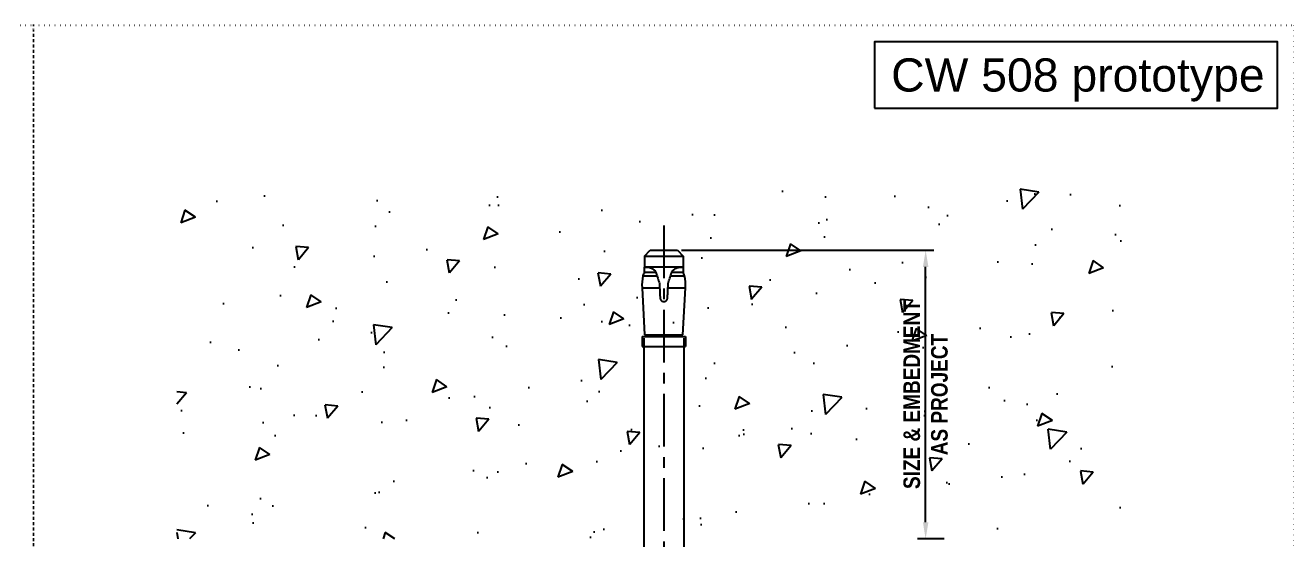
# Model space of a CAD drawing. Header units: millimetres. Extents: x -17234 to -8874, y -2869 to 1211.
# Drawn here: x -14576.8 to -14196.8, y -474.1 to -319.2 of the extents above; entities that cross this region are included whole.
import ezdxf
from ezdxf.enums import TextEntityAlignment as Align

# ---------------------------------------------------------------- set-up
doc = ezdxf.new("R2010")
doc.units = ezdxf.units.MM
for name, pattern in [('ACAD_ISO07W100', [3, 0, -3]), ('CENTER', [50.8, 31.75, -6.35, 6.35, -6.35]), ('PHL_CENTER', [0.75, 0.4, -0.35]), ('PHL_THICK', [0])]:
    doc.linetypes.add(name, pattern=pattern)
doc.layers.get('Defpoints').update_dxf_attribs({"linetype": 'ACAD_ISO07W100', "true_color": 0x105689})
for name, color, linetype in [('By Others', 9, 'Continuous'), ('Dim', 5, 'Continuous'), ('Screw', 9, 'Continuous'), ('Text', 2, 'Continuous')]:
    doc.layers.add(name, color=color, linetype=linetype)
doc.styles.get("Standard").update_dxf_attribs({"font": 'arial.ttf'})
doc.styles.add('TXT', font='techb___.ttf')
doc.dimstyles.new('ISO-25$0', dxfattribs={"dimtxt": 2.5, "dimasz": 2.5, "dimexe": 1.25, "dimexo": 0.625, "dimtad": 1, "dimtxsty": 'TXT', "dimcen": 2.5, "dimclrd": 5, "dimclre": 5, "dimclrt": 2, "dimadec": 0, "dimazin": 0, "dimtfac": 1, "dimtmove": 0, "dimatfit": 3, "dimfxl": 1, "dimarcsym": 0})

# ---------------------------------------------------------------- blocks, each defined once
blk = doc.blocks.new('*D28')
at = {"layer": 'Defpoints', "color": 0, "transparency": 16777216}
for p in [(-14380.23, -387.1), (-14305.39, -387.1), (-14298.53, -474.09)]:
    blk.add_point(p, dxfattribs=at)
at = {"layer": 'Dim', "color": 5, "lineweight": -2, "transparency": 16777216}
for p, q in [((-14378.98, -387.1), (-14302.89, -387.1)), ((-14305.39, -469.09), (-14305.39, -392.1)), ((-14299.78, -474.09), (-14307.89, -474.09))]:
    blk.add_line(p, q, dxfattribs=at)
at = {"layer": 'Dim', "color": 5, "transparency": 16777216}
for points in [[(-14306.22, -392.1), (-14304.56, -392.1), (-14305.39, -387.1)], [(-14306.22, -469.09), (-14304.56, -469.09), (-14305.39, -474.09)]]:
    blk.add_solid(points, dxfattribs=at)
at = {"layer": 'Dim', "color": 2, "transparency": 16777216, "insert": (-14305.39, -430.59), "char_height": 5, "attachment_point": 5, "rotation": 90, "style": 'TXT'}
blk.add_mtext('SIZE & EMBEDMENT\\PAS PROJECT', dxfattribs=at)

msp = doc.modelspace()

# ---------------------------------------------------------------- hatches: boundary and pattern name
at = {"layer": 'By Others'}
h = msp.add_hatch(dxfattribs=at)
h.set_pattern_fill('AR-CONC', color=256, scale=0.25, angle=180)
h.set_pattern_definition([(230, (-29148.66, -607.757), (-45.54617, 3.98477), [4.7625, -52.3875]), (175, (-29148.66, -607.757), (8.81086, -47.76421), [3.81, -41.91015]), (280.45144, (-29152.457, -607.424), (-36.73531, -43.77944), [4.0475, -44.52256]), (226.1842, (-29148.66, -620.457), (-67.76976, 10.51058), [7.14375, -78.58125]), (276.63556, (-29154.31, -619.58), (-59.35103, -61.85653), [6.07126, -66.7839]), (171.18415, (-29148.66, -620.46), (-59.35103, -61.85653), [5.715, -62.86493]), (201, (-29155.01, -617.28), (-37.9036, 25.5663), [4.7625, -52.3875]), (146, (-29155.01, -617.28), (-15.4505, -46.04699), [3.81, -41.91]), (251.45144, (-29158.17, -615.15), (-53.3541, -20.48069), [4.0475, -44.52248]), (217.5, (-29148.661, -607.757), (-0.77215, -21.13876), [0, -41.402, 0, -42.545, 0, -42.06875]), (187.5, (-29148.66, -607.757), (-16.704916, -25.045144), [0, -24.257, 0, -40.4495, 0, -16.03375]), (147.5, (-29134.5, -607.757), (-33.897649, 1.432186), [0, -15.875, 0, -49.53, 0, -65.7225]), (137.5, (-29128.15, -607.757), (-37.032295, -6.35662), [0, -20.6375, 0, -32.893, 0, -46.6725])])
h.paths.add_polyline_path([(-14246.194, -368.678), (-14531.081, -368.678), (-14531.081, -474.086), (-14246.194, -474.086)])

# ---------------------------------------------------------------- linework, layer by layer
at = {"color": 6, "linetype": 'CENTER', "ltscale": 0.5}
msp.add_lwpolyline([(-14384.331, -379.611), (-14384.331, -503.611)], dxfattribs=at)
at = {"layer": 'Defpoints', "color": 1, "ltscale": 0.5}
for points in [[(-14954.331, -319.239), (-14574.331, -319.239), (-14574.331, -829.239), (-14954.331, -829.239), (-14954.331, -319.239)], [(-14574.331, -319.239), (-14194.331, -319.239), (-14194.331, -829.239), (-14574.331, -829.239), (-14574.331, -319.239)]]:
    msp.add_lwpolyline(points, dxfattribs=at)
at = {"layer": 'Screw', "linetype": 'PHL_THICK'}
for p, q in [((-14390.181, -388.849), (-14388.431, -387.099)), ((-14388.431, -387.099), (-14380.231, -387.099)), ((-14380.231, -387.099), (-14378.481, -388.849)), ((-14390.181, -388.849), (-14390.181, -392.099)), ((-14390.181, -388.849), (-14378.481, -388.849)), ((-14378.481, -388.849), (-14378.481, -392.099)), ((-14390.61, -394.788), (-14386.369, -394.788)), ((-14390.181, -392.099), (-14390.175, -392.147)), ((-14390.181, -392.099), (-14378.481, -392.099)), ((-14390.18, -393.67), (-14390.18, -392.147)), ((-14390.18, -392.147), (-14389.552, -392.147)), ((-14390.18, -393.67), (-14386.77, -393.67)), ((-14389.552, -392.147), (-14389.552, -392.236)), ((-14389.552, -392.236), (-14389.465, -392.226)), ((-14389.465, -392.226), (-14389.374, -392.218)), ((-14389.374, -392.218), (-14389.278, -392.213)), ((-14389.278, -392.213), (-14389.177, -392.212)), ((-14389.177, -392.212), (-14389.073, -392.214)), ((-14389.073, -392.214), (-14388.965, -392.22)), ((-14388.965, -392.22), (-14388.853, -392.232)), ((-14388.853, -392.232), (-14388.739, -392.248)), ((-14388.739, -392.248), (-14388.618, -392.27)), ((-14388.618, -392.27), (-14388.489, -392.3)), ((-14388.489, -392.3), (-14388.356, -392.338)), ((-14388.356, -392.338), (-14388.219, -392.385)), ((-14388.219, -392.385), (-14388.079, -392.441)), ((-14388.079, -392.441), (-14387.94, -392.506)), ((-14387.94, -392.506), (-14387.802, -392.58)), ((-14387.802, -392.58), (-14387.669, -392.662)), ((-14387.669, -392.662), (-14387.54, -392.751)), ((-14387.54, -392.751), (-14387.41, -392.853)), ((-14387.41, -392.853), (-14387.281, -392.967)), ((-14387.281, -392.967), (-14387.156, -393.092)), ((-14387.156, -393.092), (-14387.037, -393.228)), ((-14387.037, -393.228), (-14386.926, -393.373)), ((-14386.926, -393.373), (-14386.825, -393.523)), ((-14386.825, -393.523), (-14386.817, -393.544)), ((-14386.817, -393.544), (-14386.809, -393.565)), ((-14386.809, -393.565), (-14386.801, -393.586)), ((-14386.801, -393.586), (-14386.794, -393.607)), ((-14386.794, -393.607), (-14386.786, -393.628)), ((-14386.786, -393.628), (-14386.778, -393.649)), ((-14386.778, -393.649), (-14386.77, -393.67)), ((-14386.77, -393.67), (-14386.712, -393.825)), ((-14386.712, -393.825), (-14386.654, -393.982)), ((-14386.654, -393.982), (-14386.596, -394.14)), ((-14386.596, -394.14), (-14386.539, -394.3)), ((-14386.539, -394.3), (-14386.482, -394.461)), ((-14386.482, -394.461), (-14386.425, -394.624)), ((-14386.425, -394.624), (-14386.369, -394.788)), ((-14386.369, -394.788), (-14386.244, -395.161)), ((-14386.244, -395.161), (-14386.122, -395.539)), ((-14382.539, -395.539), (-14382.417, -395.161)), ((-14382.417, -395.161), (-14382.292, -394.788)), ((-14382.292, -394.788), (-14382.236, -394.624)), ((-14382.292, -394.788), (-14378.051, -394.788)), ((-14382.236, -394.624), (-14382.179, -394.461)), ((-14382.179, -394.461), (-14382.122, -394.3)), ((-14382.122, -394.3), (-14382.065, -394.14)), ((-14382.065, -394.14), (-14382.007, -393.982)), ((-14382.007, -393.982), (-14381.949, -393.825)), ((-14381.949, -393.825), (-14381.891, -393.67)), ((-14381.891, -393.67), (-14381.883, -393.649)), ((-14381.891, -393.67), (-14378.481, -393.67)), ((-14381.883, -393.649), (-14381.875, -393.628)), ((-14381.875, -393.628), (-14381.868, -393.607)), ((-14381.868, -393.607), (-14381.86, -393.586)), ((-14381.86, -393.586), (-14381.852, -393.565)), ((-14381.852, -393.565), (-14381.844, -393.544)), ((-14381.844, -393.544), (-14381.836, -393.523)), ((-14381.836, -393.523), (-14381.735, -393.373)), ((-14381.735, -393.373), (-14381.625, -393.228)), ((-14381.625, -393.228), (-14381.505, -393.092)), ((-14381.505, -393.092), (-14381.38, -392.967)), ((-14381.38, -392.967), (-14381.251, -392.853)), ((-14381.251, -392.853), (-14381.121, -392.751)), ((-14381.121, -392.751), (-14380.992, -392.662)), ((-14380.992, -392.662), (-14380.859, -392.58)), ((-14380.859, -392.58), (-14380.721, -392.506)), ((-14380.721, -392.506), (-14380.582, -392.441)), ((-14380.582, -392.441), (-14380.442, -392.385)), ((-14380.442, -392.385), (-14380.305, -392.338)), ((-14380.305, -392.338), (-14380.172, -392.3)), ((-14380.172, -392.3), (-14380.044, -392.27)), ((-14380.044, -392.27), (-14379.923, -392.248)), ((-14379.923, -392.248), (-14379.808, -392.232)), ((-14379.808, -392.232), (-14379.697, -392.22)), ((-14379.697, -392.22), (-14379.588, -392.214)), ((-14379.588, -392.214), (-14379.484, -392.212)), ((-14379.484, -392.212), (-14379.384, -392.213)), ((-14379.384, -392.213), (-14379.287, -392.218)), ((-14379.287, -392.218), (-14379.196, -392.226)), ((-14379.196, -392.226), (-14379.109, -392.236)), ((-14379.109, -392.147), (-14379.109, -392.236)), ((-14379.109, -392.147), (-14378.482, -392.147)), ((-14378.486, -392.147), (-14378.481, -392.099)), ((-14378.482, -392.147), (-14378.481, -393.67)), ((-14390.874, -398.419), (-14390.106, -412.599)), ((-14390.874, -398.419), (-14385.595, -398.419)), ((-14386.122, -395.539), (-14386.002, -395.924)), ((-14386.002, -395.924), (-14385.886, -396.313)), ((-14385.886, -396.313), (-14385.773, -396.706)), ((-14385.773, -396.706), (-14385.664, -397.102)), ((-14385.664, -397.102), (-14385.654, -397.297)), ((-14385.654, -397.297), (-14385.643, -397.489)), ((-14385.643, -397.489), (-14385.634, -397.678)), ((-14385.634, -397.678), (-14385.624, -397.864)), ((-14385.624, -397.864), (-14385.614, -398.047)), ((-14385.614, -398.047), (-14385.605, -398.231)), ((-14385.605, -398.231), (-14385.595, -398.419)), ((-14385.595, -398.419), (-14385.571, -398.874)), ((-14385.571, -398.874), (-14385.547, -399.328)), ((-14383.114, -399.328), (-14383.09, -398.874)), ((-14383.09, -398.874), (-14383.066, -398.419)), ((-14383.066, -398.419), (-14383.057, -398.231)), ((-14383.066, -398.419), (-14377.787, -398.419)), ((-14383.057, -398.231), (-14383.047, -398.047)), ((-14383.047, -398.047), (-14383.037, -397.864)), ((-14383.037, -397.864), (-14383.028, -397.678)), ((-14383.028, -397.678), (-14383.018, -397.489)), ((-14383.018, -397.489), (-14383.008, -397.297)), ((-14383.008, -397.297), (-14382.997, -397.102)), ((-14382.997, -397.102), (-14382.888, -396.706)), ((-14382.888, -396.706), (-14382.775, -396.313)), ((-14382.775, -396.313), (-14382.659, -395.924)), ((-14382.659, -395.924), (-14382.539, -395.539)), ((-14378.555, -412.599), (-14377.787, -398.419)), ((-14385.547, -399.328), (-14385.523, -399.78)), ((-14385.523, -399.78), (-14385.5, -400.23)), ((-14385.5, -400.23), (-14385.476, -400.68)), ((-14385.476, -400.68), (-14385.453, -401.127)), ((-14385.453, -401.127), (-14385.429, -401.574)), ((-14385.429, -401.574), (-14385.417, -401.657)), ((-14385.417, -401.657), (-14385.398, -401.741)), ((-14385.398, -401.741), (-14385.373, -401.823)), ((-14385.373, -401.823), (-14385.341, -401.904)), ((-14385.341, -401.904), (-14385.303, -401.981)), ((-14385.303, -401.981), (-14385.259, -402.055)), ((-14385.259, -402.055), (-14385.21, -402.125)), ((-14385.21, -402.125), (-14385.156, -402.19)), ((-14385.156, -402.19), (-14385.1, -402.25)), ((-14385.1, -402.25), (-14385.038, -402.305)), ((-14385.038, -402.305), (-14384.971, -402.356)), ((-14384.971, -402.356), (-14384.899, -402.403)), ((-14384.899, -402.403), (-14384.824, -402.445)), ((-14384.824, -402.445), (-14384.745, -402.48)), ((-14384.745, -402.48), (-14384.664, -402.509)), ((-14384.664, -402.509), (-14384.581, -402.532)), ((-14384.581, -402.532), (-14384.497, -402.548)), ((-14384.497, -402.548), (-14384.413, -402.558)), ((-14384.413, -402.558), (-14384.331, -402.561)), ((-14384.331, -402.561), (-14384.248, -402.558)), ((-14384.248, -402.558), (-14384.164, -402.548)), ((-14384.164, -402.548), (-14384.081, -402.532)), ((-14384.081, -402.532), (-14383.997, -402.509)), ((-14383.997, -402.509), (-14383.916, -402.48)), ((-14383.916, -402.48), (-14383.837, -402.445)), ((-14383.837, -402.445), (-14383.762, -402.403)), ((-14383.762, -402.403), (-14383.69, -402.356)), ((-14383.69, -402.356), (-14383.623, -402.305)), ((-14383.623, -402.305), (-14383.562, -402.25)), ((-14383.562, -402.25), (-14383.505, -402.19)), ((-14383.505, -402.19), (-14383.452, -402.125)), ((-14383.452, -402.125), (-14383.403, -402.055)), ((-14383.403, -402.055), (-14383.359, -401.981)), ((-14383.359, -401.981), (-14383.32, -401.904)), ((-14383.32, -401.904), (-14383.288, -401.823)), ((-14383.288, -401.823), (-14383.263, -401.741)), ((-14383.263, -401.741), (-14383.244, -401.657)), ((-14383.244, -401.657), (-14383.232, -401.574)), ((-14383.232, -401.574), (-14383.208, -401.127)), ((-14383.208, -401.127), (-14383.185, -400.68)), ((-14383.185, -400.68), (-14383.161, -400.23)), ((-14383.161, -400.23), (-14383.138, -399.78)), ((-14383.138, -399.78), (-14383.114, -399.328)), ((-14390.831, -413.099), (-14390.831, -416.099)), ((-14390.831, -413.099), (-14377.831, -413.099)), ((-14390.331, -413.611), (-14390.331, -483.611)), ((-14390.106, -412.599), (-14378.555, -412.599)), ((-14388.541, -412.599), (-14388.541, -412.649)), ((-14388.541, -412.649), (-14380.121, -412.649)), ((-14380.121, -412.599), (-14380.121, -412.649)), ((-14378.331, -413.611), (-14378.331, -483.611)), ((-14377.831, -413.099), (-14377.831, -416.099)), ((-14390.831, -416.099), (-14377.831, -416.099))]:
    msp.add_line(p, q, dxfattribs=at)
at = {"layer": 'Screw', "linetype": 'PHL_CENTER'}
for p, q in [((-14390.181, -388.849), (-14378.481, -388.849)), ((-14390.61, -394.788), (-14386.369, -394.788)), ((-14390.181, -392.099), (-14378.481, -392.099)), ((-14390.18, -393.67), (-14386.77, -393.67)), ((-14382.292, -394.788), (-14378.051, -394.788)), ((-14381.891, -393.67), (-14378.481, -393.67)), ((-14379.109, -392.147), (-14378.486, -392.147)), ((-14390.874, -398.419), (-14385.595, -398.419)), ((-14383.066, -398.419), (-14377.787, -398.419)), ((-14388.541, -412.649), (-14380.121, -412.649))]:
    msp.add_line(p, q, dxfattribs=at)
at = {"layer": 'Screw', "linetype": 'PHL_THICK'}
for centre, radius, start, end in [((-14379.772, -397.399), 11.148, 166.45324, 185.24747), ((-14369.841, -402.143), 22.033, 157.38257, 160.49972), ((-14398.82, -402.143), 22.033, 19.50028, 22.61743), ((-14388.889, -397.399), 11.148, 354.75253, 13.54676), ((-14388.991, -412.649), 0.45, 270, 359.99961), ((-14379.671, -412.649), 0.45, 180.00039, 270)]:
    msp.add_arc(centre, radius, start, end, dxfattribs=at)
at = {"layer": 'Text', "ltscale": 0.5}
msp.add_lwpolyline([(-14320.804, -344.239), (-14199.331, -344.239), (-14199.331, -324.239), (-14320.804, -324.239)], close=True, dxfattribs=at)

# ---------------------------------------------------------------- texts
at = {"layer": 'Text', "color": 1, "ltscale": 0.5}
msp.add_text('CW 508 prototype ', height=10, dxfattribs=at).set_placement((-14199.331, -329.239), align=Align.TOP_RIGHT)

# ---------------------------------------------------------------- dimensions: what is measured, and where the dimension line sits
at = {"layer": 'Dim'}
dim = msp.add_linear_dim(base=(-14305.391, -387.099), p1=(-14298.528, -474.086), p2=(-14380.231, -387.099), angle=90, text='SIZE & EMBEDMENT\\XAS PROJECT', dimstyle='ISO-25$0', override={"dimscale": 2, "dimpost": '\\X'}, dxfattribs=at)
dim.commit()
dim.dimension.update_dxf_attribs({"geometry": '*D28', "text_midpoint": (-14305.391, -430.592), "dimtype": 160})

doc.saveas('drawing.dxf')
